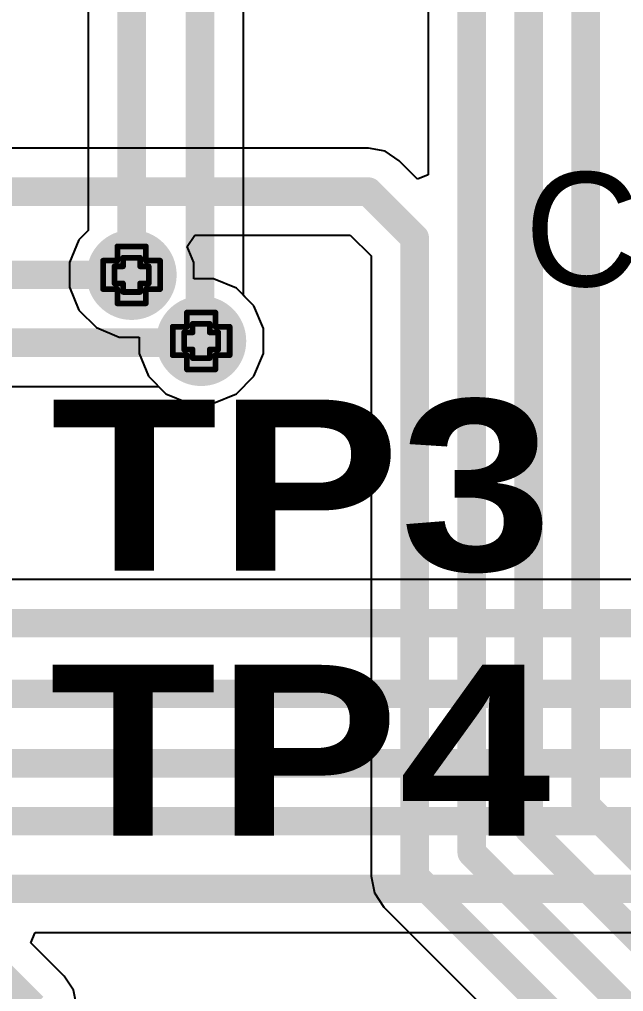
# Model space of a CAD drawing. Header units: inches. Extents: x -5 to 5258, y -4 to 5281.
# Drawn here: x 15.88 to 21.26, y 32.67 to 41.33 of the extents above; entities that cross this region are included whole.
import ezdxf

# ---------------------------------------------------------------- set-up
doc = ezdxf.new("R2010")
doc.units = ezdxf.units.IN
for name, color, linetype in [('Bottom Layer', 5, 'Continuous'), ('Bottom Solder', 6, 'Continuous'), ('Drill Drawing', 1, 'Continuous'), ('Top Layer', 1, 'Continuous'), ('Top Overlay', 2, 'Continuous'), ('Top Solder', 216, 'Continuous'), ('Via Holes', 16, 'Continuous')]:
    doc.layers.add(name, color=color, linetype=linetype)
doc.styles.add('Arial', font='', dxfattribs={"height": 0.2})
doc.styles.add('Arial Black_Bold', font='', dxfattribs={"height": 0.2})
doc.styles.get('Arial').set_extended_font_data('Arial')
doc.styles.get('Arial Black_Bold').set_extended_font_data('Arial Black', bold=True)

msp = doc.modelspace()

# ---------------------------------------------------------------- hatches: boundary and pattern name
at = {"layer": 'Bottom Layer'}
h = msp.add_hatch(color=5, dxfattribs=at)
edge = h.paths.add_edge_path()
edge.add_arc((16.8789, 39.0545), 0.3, 0, 360)
h = msp.add_hatch(color=5, dxfattribs=at)
edge = h.paths.add_edge_path()
edge.add_arc((17.4991, 38.4655), 0.3, 0, 360)
at = {"layer": 'Bottom Solder'}
h = msp.add_hatch(color=6, dxfattribs=at)
edge = h.paths.add_edge_path()
edge.add_arc((16.8789, 39.0545), 0.4016, 0, 360)
h = msp.add_hatch(color=6, dxfattribs=at)
edge = h.paths.add_edge_path()
edge.add_arc((17.4991, 38.4655), 0.4016, 0, 360)
at = {"layer": 'Top Layer'}
h = msp.add_hatch(color=1, dxfattribs=at)
edge = h.paths.add_edge_path()
edge.add_arc((16.8789, 39.0545), 0.3, 0, 360)
h = msp.add_hatch(color=1, dxfattribs=at)
edge = h.paths.add_edge_path()
edge.add_arc((17.4991, 38.4655), 0.3, 0, 360)
at = {"layer": 'Top Solder'}
h = msp.add_hatch(color=216, dxfattribs=at)
edge = h.paths.add_edge_path()
edge.add_arc((16.8789, 39.0545), 0.4016, 0, 360)
h = msp.add_hatch(color=216, dxfattribs=at)
edge = h.paths.add_edge_path()
edge.add_arc((17.4991, 38.4655), 0.4016, 0, 360)
at = {"layer": 'Via Holes'}
h = msp.add_hatch(color=7, dxfattribs=at)
edge = h.paths.add_edge_path()
edge.add_arc((16.8789, 39.0545), 0.15, 0, 360)
h = msp.add_hatch(color=7, dxfattribs=at)
edge = h.paths.add_edge_path()
edge.add_arc((17.4991, 38.4655), 0.15, 0, 360)

# ---------------------------------------------------------------- linework, layer by layer
at = {"layer": 'Bottom Layer'}
for p, q in [((16.4905, 50.5362), (16.4905, 39.4495)), ((17.8766, 38.8715), (17.8766, 42.1794)), ((16.4905, 39.4495), (16.4093, 39.3683)), ((16.4093, 39.3683), (16.3249, 39.1647)), ((16.3249, 39.1647), (16.3249, 38.9443)), ((16.3249, 38.9443), (16.4093, 38.7407)), ((17.9688, 38.7793), (17.8766, 38.8715)), ((16.4093, 38.7407), (16.5651, 38.5848)), ((18.0531, 38.5757), (17.9688, 38.7793)), ((16.5651, 38.5848), (16.7687, 38.5005)), ((18.0531, 38.3553), (18.0531, 38.5757)), ((16.7687, 38.5005), (16.9452, 38.5005)), ((16.9452, 38.5005), (16.9452, 38.3553)), ((16.9452, 38.3553), (17.0295, 38.1517)), ((17.9688, 38.1517), (18.0531, 38.3553)), ((17.0295, 38.1517), (17.1853, 37.9958)), ((17.813, 37.9958), (17.9688, 38.1517)), ((17.1853, 37.9958), (17.389, 37.9115)), ((17.6093, 37.9115), (17.813, 37.9958)), ((17.389, 37.9115), (17.6093, 37.9115)), ((59.0623, 36.3386), (12.9404, 36.3386)), ((15.9816, 33.0996), (16.0205, 33.1934)), ((16.0205, 33.1934), (32.8958, 33.1934)), ((16.2767, 32.8045), (15.9816, 33.0996)), ((16.3609, 32.6785), (16.2767, 32.8045)), ((16.3905, 32.5298), (16.3609, 32.6785))]:
    msp.add_line(p, q, dxfattribs=at)
for points in [[(16.8789, 39.0633, 0.254, 0.254, 0), (16.8789, 71.4196, 0.254, 0.254, 0)], [(17.4881, 38.4765, 0.254, 0.254, 0), (17.4881, 71.4238, 0.254, 0.254, 0)], [(7.215, 35.9501, 0.254, 0.254, 0), (59.0623, 35.9501, 0.254, 0.254, 0)], [(6.1105, 35.3205, 0.254, 0.254, 0), (55.2605, 35.3205, 0.254, 0.254, 0)], [(3.2027, 34.7003, 0.254, 0.254, 0), (54.0269, 34.7003, 0.254, 0.254, 0)], [(2.6647, 34.1862, 0.254, 0.254, 0), (47.7288, 34.1862, 0.254, 0.254, 0)], [(8.3069, 33.5819, 0.254, 0.254, 0), (33.0567, 33.5819, 0.254, 0.254, 0)], [(15.5805, 32.9514, 0.254, 0.254, 0), (16.002, 32.5298, 0.254, 0.254, 0)]]:
    msp.add_lwpolyline(points, format="xyseb", dxfattribs=at)
for points in [[(16.8154, 39.0633, 0.127, 0.127, 1), (16.9424, 39.0633, 0.127, 0.127, 1)], [(17.4246, 38.4765, 0.127, 0.127, 1), (17.5516, 38.4765, 0.127, 0.127, 1)]]:
    msp.add_lwpolyline(points, format="xyseb", close=True, dxfattribs=at)
at = {"layer": 'Drill Drawing'}
for points in [[(16.7519, 39.1815, 0.0508, 0.0508, 0), (16.7519, 39.3085, 0.0508, 0.0508, 0)], [(16.7519, 39.3085, 0.0508, 0.0508, 0), (17.0059, 39.3085, 0.0508, 0.0508, 0)], [(17.0059, 39.1815, 0.0508, 0.0508, 0), (17.0059, 39.3085, 0.0508, 0.0508, 0)], [(16.6249, 38.9275, 0.0508, 0.0508, 0), (16.6249, 39.1815, 0.0508, 0.0508, 0)], [(16.6249, 39.1815, 0.0508, 0.0508, 0), (16.7519, 39.1815, 0.0508, 0.0508, 0)], [(16.8027, 39.1307, 0.0508, 0.0508, 0), (16.8027, 39.2069, 0.0508, 0.0508, 0)], [(16.8027, 39.2069, 0.0508, 0.0508, 0), (16.9551, 39.2069, 0.0508, 0.0508, 0)], [(16.9551, 39.1307, 0.0508, 0.0508, 0), (16.9551, 39.2069, 0.0508, 0.0508, 0)], [(17.0059, 39.1815, 0.0508, 0.0508, 0), (17.1329, 39.1815, 0.0508, 0.0508, 0)], [(17.1329, 38.9275, 0.0508, 0.0508, 0), (17.1329, 39.1815, 0.0508, 0.0508, 0)], [(16.7265, 38.9783, 0.0508, 0.0508, 0), (16.7265, 39.1307, 0.0508, 0.0508, 0)], [(16.7265, 39.1307, 0.0508, 0.0508, 0), (16.8027, 39.1307, 0.0508, 0.0508, 0)], [(16.9551, 39.1307, 0.0508, 0.0508, 0), (17.0313, 39.1307, 0.0508, 0.0508, 0)], [(17.0313, 38.9783, 0.0508, 0.0508, 0), (17.0313, 39.1307, 0.0508, 0.0508, 0)], [(16.7265, 38.9783, 0.0508, 0.0508, 0), (16.8027, 38.9783, 0.0508, 0.0508, 0)], [(16.8027, 38.9021, 0.0508, 0.0508, 0), (16.8027, 38.9783, 0.0508, 0.0508, 0)], [(16.9551, 38.9783, 0.0508, 0.0508, 0), (17.0313, 38.9783, 0.0508, 0.0508, 0)], [(16.9551, 38.9021, 0.0508, 0.0508, 0), (16.9551, 38.9783, 0.0508, 0.0508, 0)], [(16.6249, 38.9275, 0.0508, 0.0508, 0), (16.7519, 38.9275, 0.0508, 0.0508, 0)], [(16.7519, 38.8005, 0.0508, 0.0508, 0), (16.7519, 38.9275, 0.0508, 0.0508, 0)], [(16.8027, 38.9021, 0.0508, 0.0508, 0), (16.9551, 38.9021, 0.0508, 0.0508, 0)], [(17.0059, 38.9275, 0.0508, 0.0508, 0), (17.1329, 38.9275, 0.0508, 0.0508, 0)], [(17.0059, 38.8005, 0.0508, 0.0508, 0), (17.0059, 38.9275, 0.0508, 0.0508, 0)], [(16.7519, 38.8005, 0.0508, 0.0508, 0), (17.0059, 38.8005, 0.0508, 0.0508, 0)], [(17.3721, 38.5925, 0.0508, 0.0508, 0), (17.3721, 38.7195, 0.0508, 0.0508, 0)], [(17.3721, 38.7195, 0.0508, 0.0508, 0), (17.6261, 38.7195, 0.0508, 0.0508, 0)], [(17.6261, 38.5925, 0.0508, 0.0508, 0), (17.6261, 38.7195, 0.0508, 0.0508, 0)], [(17.2451, 38.3385, 0.0508, 0.0508, 0), (17.2451, 38.5925, 0.0508, 0.0508, 0)], [(17.2451, 38.5925, 0.0508, 0.0508, 0), (17.3721, 38.5925, 0.0508, 0.0508, 0)], [(17.3467, 38.3893, 0.0508, 0.0508, 0), (17.3467, 38.5417, 0.0508, 0.0508, 0)], [(17.3467, 38.5417, 0.0508, 0.0508, 0), (17.4229, 38.5417, 0.0508, 0.0508, 0)], [(17.4229, 38.5417, 0.0508, 0.0508, 0), (17.4229, 38.6179, 0.0508, 0.0508, 0)], [(17.4229, 38.6179, 0.0508, 0.0508, 0), (17.5753, 38.6179, 0.0508, 0.0508, 0)], [(17.5753, 38.5417, 0.0508, 0.0508, 0), (17.5753, 38.6179, 0.0508, 0.0508, 0)], [(17.5753, 38.5417, 0.0508, 0.0508, 0), (17.6515, 38.5417, 0.0508, 0.0508, 0)], [(17.6261, 38.5925, 0.0508, 0.0508, 0), (17.7531, 38.5925, 0.0508, 0.0508, 0)], [(17.6515, 38.3893, 0.0508, 0.0508, 0), (17.6515, 38.5417, 0.0508, 0.0508, 0)], [(17.7531, 38.3385, 0.0508, 0.0508, 0), (17.7531, 38.5925, 0.0508, 0.0508, 0)], [(17.3467, 38.3893, 0.0508, 0.0508, 0), (17.4229, 38.3893, 0.0508, 0.0508, 0)], [(17.4229, 38.3131, 0.0508, 0.0508, 0), (17.4229, 38.3893, 0.0508, 0.0508, 0)], [(17.5753, 38.3893, 0.0508, 0.0508, 0), (17.6515, 38.3893, 0.0508, 0.0508, 0)], [(17.5753, 38.3131, 0.0508, 0.0508, 0), (17.5753, 38.3893, 0.0508, 0.0508, 0)], [(17.2451, 38.3385, 0.0508, 0.0508, 0), (17.3721, 38.3385, 0.0508, 0.0508, 0)], [(17.3721, 38.2115, 0.0508, 0.0508, 0), (17.3721, 38.3385, 0.0508, 0.0508, 0)], [(17.4229, 38.3131, 0.0508, 0.0508, 0), (17.5753, 38.3131, 0.0508, 0.0508, 0)], [(17.6261, 38.3385, 0.0508, 0.0508, 0), (17.7531, 38.3385, 0.0508, 0.0508, 0)], [(17.6261, 38.2115, 0.0508, 0.0508, 0), (17.6261, 38.3385, 0.0508, 0.0508, 0)], [(17.3721, 38.2115, 0.0508, 0.0508, 0), (17.6261, 38.2115, 0.0508, 0.0508, 0)]]:
    msp.add_lwpolyline(points, format="xyseb", dxfattribs=at)
for points in [[(16.7392, 39.3085, 0.0254, 0.0254, 1), (16.7646, 39.3085, 0.0254, 0.0254, 1)], [(16.7392, 39.3085, 0.0254, 0.0254, 1), (16.7646, 39.3085, 0.0254, 0.0254, 1)], [(16.9932, 39.3085, 0.0254, 0.0254, 1), (17.0186, 39.3085, 0.0254, 0.0254, 1)], [(16.9932, 39.3085, 0.0254, 0.0254, 1), (17.0186, 39.3085, 0.0254, 0.0254, 1)], [(16.6122, 39.1815, 0.0254, 0.0254, 1), (16.6376, 39.1815, 0.0254, 0.0254, 1)], [(16.6122, 39.1815, 0.0254, 0.0254, 1), (16.6376, 39.1815, 0.0254, 0.0254, 1)], [(16.7392, 39.1815, 0.0254, 0.0254, 1), (16.7646, 39.1815, 0.0254, 0.0254, 1)], [(16.7392, 39.1815, 0.0254, 0.0254, 1), (16.7646, 39.1815, 0.0254, 0.0254, 1)], [(16.79, 39.2069, 0.0254, 0.0254, 1), (16.8154, 39.2069, 0.0254, 0.0254, 1)], [(16.79, 39.2069, 0.0254, 0.0254, 1), (16.8154, 39.2069, 0.0254, 0.0254, 1)], [(16.9424, 39.2069, 0.0254, 0.0254, 1), (16.9678, 39.2069, 0.0254, 0.0254, 1)], [(16.9424, 39.2069, 0.0254, 0.0254, 1), (16.9678, 39.2069, 0.0254, 0.0254, 1)], [(16.9932, 39.1815, 0.0254, 0.0254, 1), (17.0186, 39.1815, 0.0254, 0.0254, 1)], [(16.9932, 39.1815, 0.0254, 0.0254, 1), (17.0186, 39.1815, 0.0254, 0.0254, 1)], [(17.1202, 39.1815, 0.0254, 0.0254, 1), (17.1456, 39.1815, 0.0254, 0.0254, 1)], [(17.1202, 39.1815, 0.0254, 0.0254, 1), (17.1456, 39.1815, 0.0254, 0.0254, 1)], [(16.7138, 39.1307, 0.0254, 0.0254, 1), (16.7392, 39.1307, 0.0254, 0.0254, 1)], [(16.7138, 39.1307, 0.0254, 0.0254, 1), (16.7392, 39.1307, 0.0254, 0.0254, 1)], [(16.79, 39.1307, 0.0254, 0.0254, 1), (16.8154, 39.1307, 0.0254, 0.0254, 1)], [(16.79, 39.1307, 0.0254, 0.0254, 1), (16.8154, 39.1307, 0.0254, 0.0254, 1)], [(16.9424, 39.1307, 0.0254, 0.0254, 1), (16.9678, 39.1307, 0.0254, 0.0254, 1)], [(16.9424, 39.1307, 0.0254, 0.0254, 1), (16.9678, 39.1307, 0.0254, 0.0254, 1)], [(17.0186, 39.1307, 0.0254, 0.0254, 1), (17.044, 39.1307, 0.0254, 0.0254, 1)], [(17.0186, 39.1307, 0.0254, 0.0254, 1), (17.044, 39.1307, 0.0254, 0.0254, 1)], [(16.7138, 38.9783, 0.0254, 0.0254, 1), (16.7392, 38.9783, 0.0254, 0.0254, 1)], [(16.7138, 38.9783, 0.0254, 0.0254, 1), (16.7392, 38.9783, 0.0254, 0.0254, 1)], [(16.79, 38.9783, 0.0254, 0.0254, 1), (16.8154, 38.9783, 0.0254, 0.0254, 1)], [(16.79, 38.9783, 0.0254, 0.0254, 1), (16.8154, 38.9783, 0.0254, 0.0254, 1)], [(16.9424, 38.9783, 0.0254, 0.0254, 1), (16.9678, 38.9783, 0.0254, 0.0254, 1)], [(16.9424, 38.9783, 0.0254, 0.0254, 1), (16.9678, 38.9783, 0.0254, 0.0254, 1)], [(17.0186, 38.9783, 0.0254, 0.0254, 1), (17.044, 38.9783, 0.0254, 0.0254, 1)], [(17.0186, 38.9783, 0.0254, 0.0254, 1), (17.044, 38.9783, 0.0254, 0.0254, 1)], [(16.6122, 38.9275, 0.0254, 0.0254, 1), (16.6376, 38.9275, 0.0254, 0.0254, 1)], [(16.6122, 38.9275, 0.0254, 0.0254, 1), (16.6376, 38.9275, 0.0254, 0.0254, 1)], [(16.7392, 38.9275, 0.0254, 0.0254, 1), (16.7646, 38.9275, 0.0254, 0.0254, 1)], [(16.7392, 38.9275, 0.0254, 0.0254, 1), (16.7646, 38.9275, 0.0254, 0.0254, 1)], [(16.79, 38.9021, 0.0254, 0.0254, 1), (16.8154, 38.9021, 0.0254, 0.0254, 1)], [(16.79, 38.9021, 0.0254, 0.0254, 1), (16.8154, 38.9021, 0.0254, 0.0254, 1)], [(16.9424, 38.9021, 0.0254, 0.0254, 1), (16.9678, 38.9021, 0.0254, 0.0254, 1)], [(16.9424, 38.9021, 0.0254, 0.0254, 1), (16.9678, 38.9021, 0.0254, 0.0254, 1)], [(16.9932, 38.9275, 0.0254, 0.0254, 1), (17.0186, 38.9275, 0.0254, 0.0254, 1)], [(16.9932, 38.9275, 0.0254, 0.0254, 1), (17.0186, 38.9275, 0.0254, 0.0254, 1)], [(17.1202, 38.9275, 0.0254, 0.0254, 1), (17.1456, 38.9275, 0.0254, 0.0254, 1)], [(17.1202, 38.9275, 0.0254, 0.0254, 1), (17.1456, 38.9275, 0.0254, 0.0254, 1)], [(16.7392, 38.8005, 0.0254, 0.0254, 1), (16.7646, 38.8005, 0.0254, 0.0254, 1)], [(16.7392, 38.8005, 0.0254, 0.0254, 1), (16.7646, 38.8005, 0.0254, 0.0254, 1)], [(16.9932, 38.8005, 0.0254, 0.0254, 1), (17.0186, 38.8005, 0.0254, 0.0254, 1)], [(16.9932, 38.8005, 0.0254, 0.0254, 1), (17.0186, 38.8005, 0.0254, 0.0254, 1)], [(17.3594, 38.7195, 0.0254, 0.0254, 1), (17.3848, 38.7195, 0.0254, 0.0254, 1)], [(17.3594, 38.7195, 0.0254, 0.0254, 1), (17.3848, 38.7195, 0.0254, 0.0254, 1)], [(17.6134, 38.7195, 0.0254, 0.0254, 1), (17.6388, 38.7195, 0.0254, 0.0254, 1)], [(17.6134, 38.7195, 0.0254, 0.0254, 1), (17.6388, 38.7195, 0.0254, 0.0254, 1)], [(17.2324, 38.5925, 0.0254, 0.0254, 1), (17.2578, 38.5925, 0.0254, 0.0254, 1)], [(17.2324, 38.5925, 0.0254, 0.0254, 1), (17.2578, 38.5925, 0.0254, 0.0254, 1)], [(17.334, 38.5417, 0.0254, 0.0254, 1), (17.3594, 38.5417, 0.0254, 0.0254, 1)], [(17.334, 38.5417, 0.0254, 0.0254, 1), (17.3594, 38.5417, 0.0254, 0.0254, 1)], [(17.3594, 38.5925, 0.0254, 0.0254, 1), (17.3848, 38.5925, 0.0254, 0.0254, 1)], [(17.3594, 38.5925, 0.0254, 0.0254, 1), (17.3848, 38.5925, 0.0254, 0.0254, 1)], [(17.4102, 38.6179, 0.0254, 0.0254, 1), (17.4356, 38.6179, 0.0254, 0.0254, 1)], [(17.4102, 38.6179, 0.0254, 0.0254, 1), (17.4356, 38.6179, 0.0254, 0.0254, 1)], [(17.4102, 38.5417, 0.0254, 0.0254, 1), (17.4356, 38.5417, 0.0254, 0.0254, 1)], [(17.4102, 38.5417, 0.0254, 0.0254, 1), (17.4356, 38.5417, 0.0254, 0.0254, 1)], [(17.5626, 38.6179, 0.0254, 0.0254, 1), (17.588, 38.6179, 0.0254, 0.0254, 1)], [(17.5626, 38.6179, 0.0254, 0.0254, 1), (17.588, 38.6179, 0.0254, 0.0254, 1)], [(17.5626, 38.5417, 0.0254, 0.0254, 1), (17.588, 38.5417, 0.0254, 0.0254, 1)], [(17.5626, 38.5417, 0.0254, 0.0254, 1), (17.588, 38.5417, 0.0254, 0.0254, 1)], [(17.6134, 38.5925, 0.0254, 0.0254, 1), (17.6388, 38.5925, 0.0254, 0.0254, 1)], [(17.6134, 38.5925, 0.0254, 0.0254, 1), (17.6388, 38.5925, 0.0254, 0.0254, 1)], [(17.6388, 38.5417, 0.0254, 0.0254, 1), (17.6642, 38.5417, 0.0254, 0.0254, 1)], [(17.6388, 38.5417, 0.0254, 0.0254, 1), (17.6642, 38.5417, 0.0254, 0.0254, 1)], [(17.7404, 38.5925, 0.0254, 0.0254, 1), (17.7658, 38.5925, 0.0254, 0.0254, 1)], [(17.7404, 38.5925, 0.0254, 0.0254, 1), (17.7658, 38.5925, 0.0254, 0.0254, 1)], [(17.334, 38.3893, 0.0254, 0.0254, 1), (17.3594, 38.3893, 0.0254, 0.0254, 1)], [(17.334, 38.3893, 0.0254, 0.0254, 1), (17.3594, 38.3893, 0.0254, 0.0254, 1)], [(17.4102, 38.3893, 0.0254, 0.0254, 1), (17.4356, 38.3893, 0.0254, 0.0254, 1)], [(17.4102, 38.3893, 0.0254, 0.0254, 1), (17.4356, 38.3893, 0.0254, 0.0254, 1)], [(17.5626, 38.3893, 0.0254, 0.0254, 1), (17.588, 38.3893, 0.0254, 0.0254, 1)], [(17.5626, 38.3893, 0.0254, 0.0254, 1), (17.588, 38.3893, 0.0254, 0.0254, 1)], [(17.6388, 38.3893, 0.0254, 0.0254, 1), (17.6642, 38.3893, 0.0254, 0.0254, 1)], [(17.6388, 38.3893, 0.0254, 0.0254, 1), (17.6642, 38.3893, 0.0254, 0.0254, 1)], [(17.2324, 38.3385, 0.0254, 0.0254, 1), (17.2578, 38.3385, 0.0254, 0.0254, 1)], [(17.2324, 38.3385, 0.0254, 0.0254, 1), (17.2578, 38.3385, 0.0254, 0.0254, 1)], [(17.3594, 38.3385, 0.0254, 0.0254, 1), (17.3848, 38.3385, 0.0254, 0.0254, 1)], [(17.3594, 38.3385, 0.0254, 0.0254, 1), (17.3848, 38.3385, 0.0254, 0.0254, 1)], [(17.4102, 38.3131, 0.0254, 0.0254, 1), (17.4356, 38.3131, 0.0254, 0.0254, 1)], [(17.4102, 38.3131, 0.0254, 0.0254, 1), (17.4356, 38.3131, 0.0254, 0.0254, 1)], [(17.5626, 38.3131, 0.0254, 0.0254, 1), (17.588, 38.3131, 0.0254, 0.0254, 1)], [(17.5626, 38.3131, 0.0254, 0.0254, 1), (17.588, 38.3131, 0.0254, 0.0254, 1)], [(17.6134, 38.3385, 0.0254, 0.0254, 1), (17.6388, 38.3385, 0.0254, 0.0254, 1)], [(17.6134, 38.3385, 0.0254, 0.0254, 1), (17.6388, 38.3385, 0.0254, 0.0254, 1)], [(17.7404, 38.3385, 0.0254, 0.0254, 1), (17.7658, 38.3385, 0.0254, 0.0254, 1)], [(17.7404, 38.3385, 0.0254, 0.0254, 1), (17.7658, 38.3385, 0.0254, 0.0254, 1)], [(17.3594, 38.2115, 0.0254, 0.0254, 1), (17.3848, 38.2115, 0.0254, 0.0254, 1)], [(17.3594, 38.2115, 0.0254, 0.0254, 1), (17.3848, 38.2115, 0.0254, 0.0254, 1)], [(17.6134, 38.2115, 0.0254, 0.0254, 1), (17.6388, 38.2115, 0.0254, 0.0254, 1)], [(17.6134, 38.2115, 0.0254, 0.0254, 1), (17.6388, 38.2115, 0.0254, 0.0254, 1)]]:
    msp.add_lwpolyline(points, format="xyseb", close=True, dxfattribs=at)
at = {"layer": 'Top Layer'}
for p, q in [((19.5219, 46.0814), (19.5219, 39.9464)), ((18.9893, 40.1855), (13.2426, 40.1855)), ((19.1379, 40.1559), (18.9893, 40.1855)), ((19.2639, 40.0717), (19.1379, 40.1559)), ((19.4281, 39.9076), (19.2639, 40.0717)), ((19.5219, 39.9464), (19.4281, 39.9076)), ((17.374, 39.3069), (17.4411, 39.4085)), ((17.4411, 39.4085), (18.8284, 39.4085)), ((18.8284, 39.4085), (19.0139, 39.223)), ((17.4329, 39.1647), (17.374, 39.3069)), ((17.4329, 39.0195), (17.4329, 39.1647)), ((19.0139, 39.223), (19.0139, 33.6946)), ((17.6093, 39.0195), (17.4329, 39.0195)), ((17.813, 38.9352), (17.6093, 39.0195)), ((17.9688, 38.7793), (17.813, 38.9352)), ((18.0531, 38.5757), (17.9688, 38.7793)), ((18.0531, 38.3553), (18.0531, 38.5757)), ((17.9688, 38.1517), (18.0531, 38.3553)), ((17.813, 37.9958), (17.9688, 38.1517)), ((10.8241, 38.0612), (17.1199, 38.0612)), ((17.1199, 38.0612), (17.1853, 37.9958)), ((17.1853, 37.9958), (17.389, 37.9115)), ((17.6093, 37.9115), (17.813, 37.9958)), ((17.389, 37.9115), (17.6093, 37.9115)), ((19.0139, 33.6946), (19.0435, 33.546)), ((19.0435, 33.546), (19.1277, 33.4199)), ((19.1277, 33.4199), (20.8183, 31.7293))]:
    msp.add_line(p, q, dxfattribs=at)
for points in [[(20.9264, 34.3259, 0.254, 0.254, 0), (20.9264, 52.1517, 0.254, 0.254, 0)], [(20.4184, 34.1155, 0.254, 0.254, 0), (20.4184, 47.3369, 0.254, 0.254, 0)], [(19.9104, 33.905, 0.254, 0.254, 0), (19.9104, 46.2423, 0.254, 0.254, 0)], [(12.6711, 39.797, 0.254, 0.254, 0), (18.9893, 39.797, 0.254, 0.254, 0)], [(18.9893, 39.797, 0.254, 0.254, 0), (19.4024, 39.3839, 0.254, 0.254, 0)], [(19.4024, 33.6946, 0.254, 0.254, 0), (19.4024, 39.3839, 0.254, 0.254, 0)], [(11.7361, 39.0545, 0.254, 0.254, 0), (16.8789, 39.0545, 0.254, 0.254, 0)], [(10.8241, 38.4497, 0.254, 0.254, 0), (17.4991, 38.4497, 0.254, 0.254, 0)], [(20.9264, 34.3259, 0.254, 0.254, 0), (21.7243, 33.528, 0.254, 0.254, 0)], [(20.4184, 34.1155, 0.254, 0.254, 0), (21.5139, 33.02, 0.254, 0.254, 0)], [(19.9104, 33.905, 0.254, 0.254, 0), (21.3034, 32.512, 0.254, 0.254, 0)], [(19.4024, 33.6946, 0.254, 0.254, 0), (21.093, 32.004, 0.254, 0.254, 0)]]:
    msp.add_lwpolyline(points, format="xyseb", dxfattribs=at)
for points in [[(18.9258, 39.797, 0.127, 0.127, 1), (19.0528, 39.797, 0.127, 0.127, 1)], [(18.9258, 39.797, 0.127, 0.127, 1), (19.0528, 39.797, 0.127, 0.127, 1)], [(19.3389, 39.3839, 0.127, 0.127, 1), (19.4659, 39.3839, 0.127, 0.127, 1)], [(19.3389, 39.3839, 0.127, 0.127, 1), (19.4659, 39.3839, 0.127, 0.127, 1)], [(16.8154, 39.0545, 0.127, 0.127, 1), (16.9424, 39.0545, 0.127, 0.127, 1)], [(17.4356, 38.4497, 0.127, 0.127, 1), (17.5626, 38.4497, 0.127, 0.127, 1)], [(20.8629, 34.3259, 0.127, 0.127, 1), (20.9899, 34.3259, 0.127, 0.127, 1)], [(20.8629, 34.3259, 0.127, 0.127, 1), (20.9899, 34.3259, 0.127, 0.127, 1)], [(20.3549, 34.1155, 0.127, 0.127, 1), (20.4819, 34.1155, 0.127, 0.127, 1)], [(20.3549, 34.1155, 0.127, 0.127, 1), (20.4819, 34.1155, 0.127, 0.127, 1)], [(19.8469, 33.905, 0.127, 0.127, 1), (19.9739, 33.905, 0.127, 0.127, 1)], [(19.8469, 33.905, 0.127, 0.127, 1), (19.9739, 33.905, 0.127, 0.127, 1)], [(19.3389, 33.6946, 0.127, 0.127, 1), (19.4659, 33.6946, 0.127, 0.127, 1)], [(19.3389, 33.6946, 0.127, 0.127, 1), (19.4659, 33.6946, 0.127, 0.127, 1)]]:
    msp.add_lwpolyline(points, format="xyseb", close=True, dxfattribs=at)

# ---------------------------------------------------------------- texts
at = {"layer": 'Top Overlay'}
for s, height, style, p in [('C22', 1.016, 'Arial', (20.3795, 38.953)), ('TP3', 1.524, 'Arial Black_Bold', (16.1583, 36.4191)), ('TP4', 1.524, 'Arial Black_Bold', (16.147, 34.0552))]:
    msp.add_text(s, height=height, dxfattribs=dict(at, style=style)).set_placement(p)

doc.saveas('drawing.dxf')
